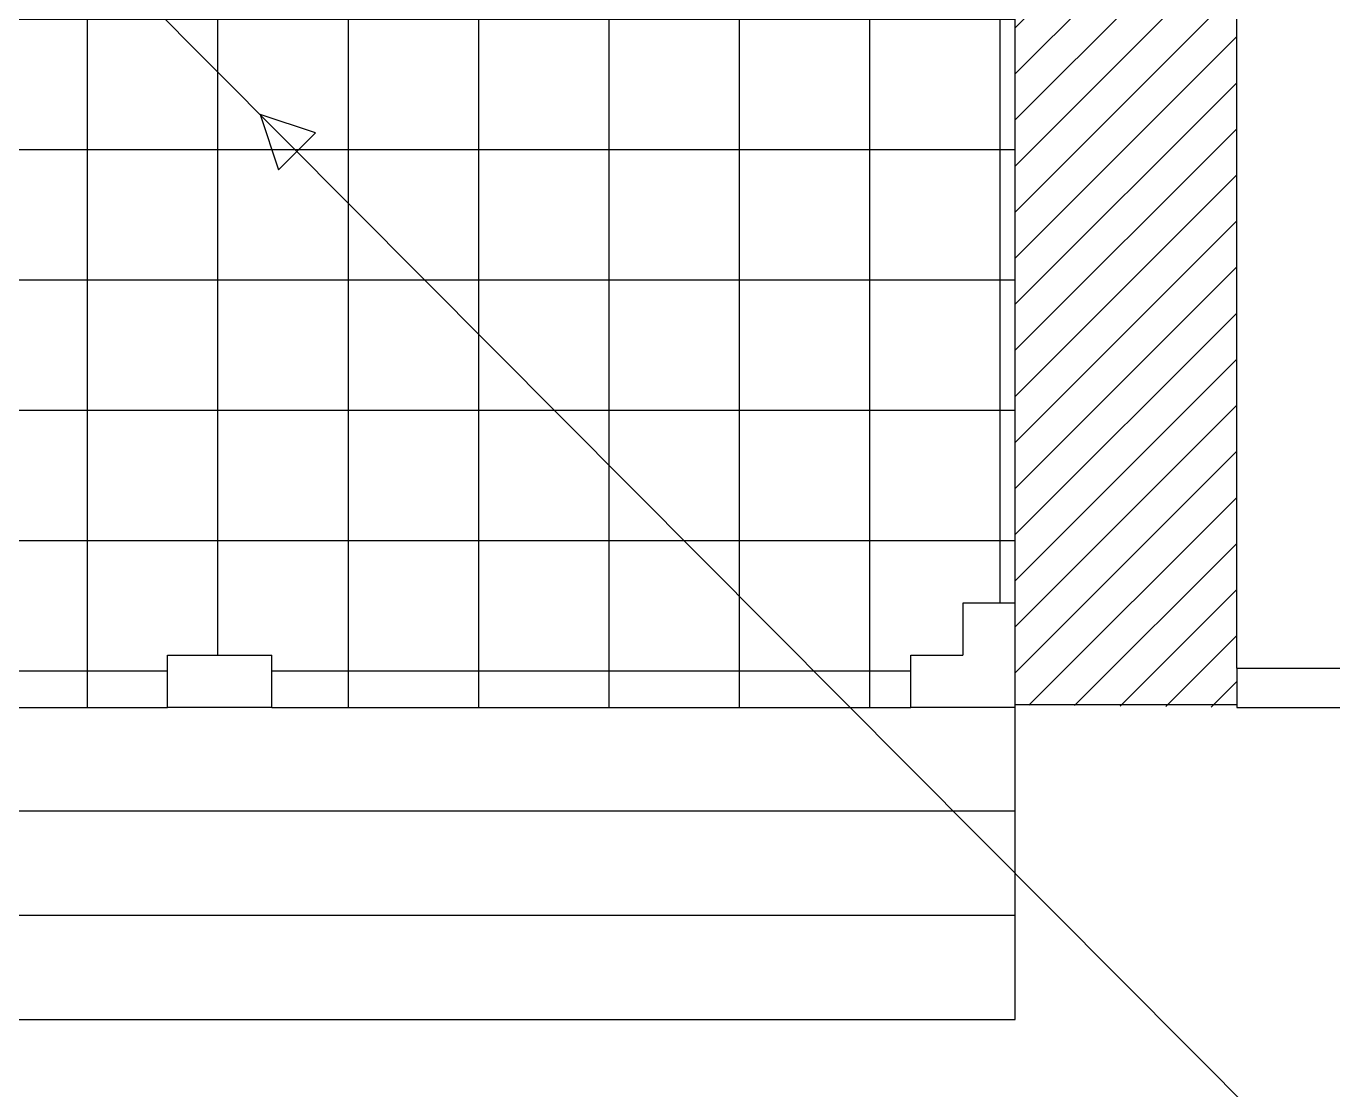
# Model space of a CAD drawing. Header units: millimetres. Extents: x 4156 to 4603, y 996 to 1078.
# Drawn here: x 4402.93 to 4408.44, y 1015.14 to 1019.63 of the extents above; entities that cross this region are included whole.
import ezdxf

# ---------------------------------------------------------------- set-up
doc = ezdxf.new("R2010")
doc.units = ezdxf.units.MM
doc.header["$LTSCALE"] = 20
doc.layers.add('-HIDRO', color=8, linetype='Continuous')
doc.layers.add('AF', color=5, linetype='Continuous')

msp = doc.modelspace()

# ---------------------------------------------------------------- hatches: boundary and pattern name
at = {"layer": '-HIDRO'}
h = msp.add_hatch(dxfattribs=at)
h.set_pattern_fill('ANSI37,_O', color=256, scale=4.4, angle=45)
h.set_pattern_definition([(90, (2081.08433, 525.76225), (-0.55, 3e-16), []), (180, (2081.08433, 525.76225), (-3e-16, -0.55), [])])
h.paths.add_polyline_path([(4407.0974, 1019.8932), (4406.8774, 1019.8932), (4406.8774, 1020.3332), (4407.0974, 1020.3332), (4407.0974, 1023.5232), (4406.8774, 1023.5232), (4406.8774, 1023.9632), (4407.0974, 1023.9632), (4407.0974, 1025.8332), (4406.8774, 1025.8332), (4406.8774, 1026.2732), (4407.0974, 1026.2732), (4407.0974, 1027.4832), (4406.8774, 1027.4832), (4406.8774, 1027.9232), (4405.3924, 1027.9232), (4405.3924, 1026.8782), (4403.7424, 1026.8782), (4403.7424, 1019.9482), (4395.7124, 1019.9482), (4395.7124, 1027.9232), (4394.7774, 1027.9232), (4394.7774, 1018.1882), (4395.9324, 1018.1882), (4395.9324, 1016.9782), (4396.1524, 1016.9782), (4396.1524, 1016.7582), (4399.3974, 1016.7582), (4399.3974, 1016.9782), (4399.8374, 1016.9782), (4399.8374, 1016.7582), (4403.5224, 1016.7582), (4403.5224, 1016.9782), (4403.9624, 1016.9782), (4403.9624, 1016.7582), (4406.6574, 1016.7582), (4406.6574, 1016.9782), (4406.8774, 1016.9782), (4406.8774, 1017.1982), (4407.0974, 1017.1982)])
at = {"layer": '-HIDRO', "linetype": 'Continuous'}
h = msp.add_hatch(dxfattribs=at)
h.set_pattern_fill('ANSI31', color=256, scale=0.66, style=0)
h.set_pattern_definition([(45, (2081.08433, 525.76225), (-0.0972271824, 0.0972271824), [])])
h.paths.add_polyline_path([(4408.0324, 1027.9232), (4407.0974, 1027.9232), (4407.0974, 1016.7682), (4408.0324, 1016.7582)])

# ---------------------------------------------------------------- linework, layer by layer
for p, q in [((4408.0324, 1016.9232), (4408.0324, 1027.9232)), ((4407.0974, 1017.1982), (4407.0974, 1019.8932)), ((4407.0974, 1017.1982), (4406.8774, 1017.1982)), ((4406.8774, 1017.1982), (4406.8774, 1016.9782)), ((4407.0974, 1016.7582), (4407.0974, 1017.1982)), ((4403.5224, 1016.7582), (4403.5224, 1016.9782)), ((4403.5224, 1016.9782), (4403.9624, 1016.9782)), ((4403.9624, 1016.7582), (4403.9624, 1016.9782)), ((4406.6574, 1016.7582), (4406.6574, 1016.9782)), ((4406.6574, 1016.9782), (4406.8774, 1016.9782)), ((4408.0324, 1016.9232), (4408.0324, 1016.7582)), ((4408.0324, 1016.9232), (4414.1924, 1016.9232)), ((4399.8374, 1016.7582), (4403.5224, 1016.7582)), ((4403.9624, 1016.7582), (4403.5224, 1016.7582)), ((4403.9624, 1016.7582), (4406.6574, 1016.7582)), ((4407.0974, 1016.7582), (4406.6574, 1016.7582)), ((4408.0324, 1016.7682), (4407.0974, 1016.7682)), ((4407.0974, 1015.4412), (4407.0974, 1016.7582)), ((4408.0324, 1016.7582), (4414.1924, 1016.7582)), ((4397.4724, 1016.3212), (4407.0974, 1016.3212)), ((4397.4724, 1015.8812), (4407.0974, 1015.8812)), ((4397.4724, 1015.4412), (4407.0974, 1015.4412))]:
    msp.add_line(p, q, dxfattribs=at)
at = {"layer": 'AF'}
msp.add_line((4411.3481, 1011.7864), (4403.1557, 1020.0208), dxfattribs=at)
at = {"layer": 'AF', "color": 5}
msp.add_polyline3d([(4403.9123, 1019.2604, 0), (4403.9901, 1019.027, 0), (4404.1456, 1019.1826, 0), (4403.9123, 1019.2604, 0)], dxfattribs=at)

doc.saveas('drawing.dxf')
